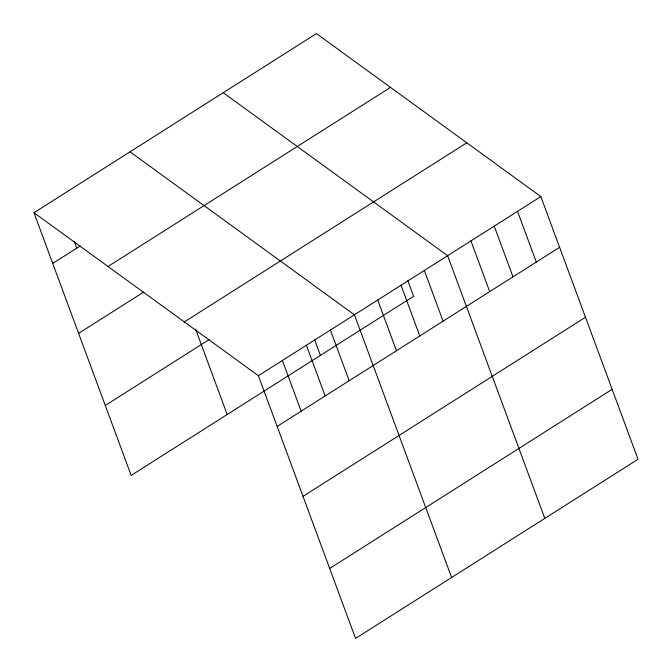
<?xml version="1.0" encoding="UTF-8"?>
<svg xmlns="http://www.w3.org/2000/svg" width="672" height="672" viewBox="0 0 672 672"><rect width="100%" height="100%" fill="white"/><g stroke="black" fill="none" stroke-linecap="round" stroke-linejoin="round"><path stroke-width="1.01" d="M33.978 212.722L316.445 33.6L540.842 196.585L638.022 459.278L355.555 638.4L258.384 375.707L33.978 212.722L131.158 475.415L413.616 296.293L407.862 280.745M52.735 263.424L80.178 246.028M108.032 266.507L390.491 87.385M78.616 333.379L143.783 292.051M184.33 321.922L466.788 142.8M105.277 405.46L209.084 339.629M258.384 375.707L540.842 196.585M277.141 426.409L559.6 247.296M303.022 496.364L585.48 317.251M329.683 568.445L612.142 389.323M223.23 92.711L447.636 255.696L544.807 518.389M130.015 151.822L354.421 314.807L451.592 577.5M517.541 211.369L536.298 262.072M494.239 226.145L512.996 276.847M470.938 240.92L489.695 291.623M424.334 270.472L443.083 321.182M401.024 285.256L419.782 335.958M377.723 300.031L396.48 350.734M330.414 330.036L349.171 380.738M314.656 339.856L320.401 355.404M306.407 345.257L325.164 395.959M282.391 360.486L301.148 411.188M195.628 329.179L227.195 414.515M74.222 241.374L76.751 248.195"/></g></svg>
